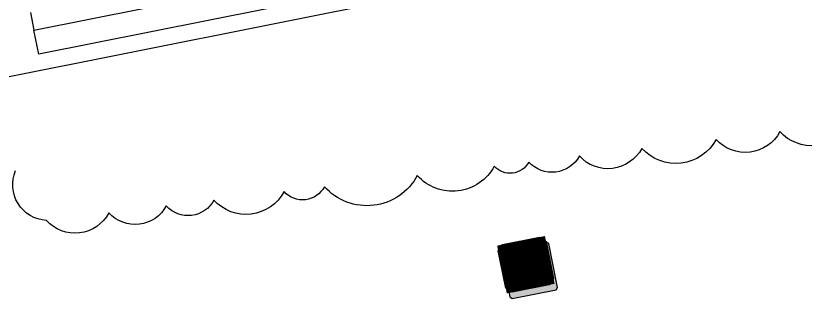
# Model space of a CAD drawing. Header units: inches. Extents: x 69200890 to 69205124, y 27678531 to 27681974.
# Drawn here: x 69204044.4 to 69204336, y 27680459 to 27680570.4 of the extents above; entities that cross this region are included whole.
import ezdxf

# ---------------------------------------------------------------- set-up
doc = ezdxf.new("R2010")
doc.units = ezdxf.units.IN
doc.header["$LTSCALE"] = 10
doc.header["$MEASUREMENT"] = 0
doc.layers.get('0').update_dxf_attribs({"linetype": 'CONTINUOUS'})
doc.layers.add('A-COLS', color=5, linetype='CONTINUOUS')
doc.layers.add('A-WALL', color=5, linetype='CONTINUOUS')
doc.layers.add('A-REV', color=1, linetype='CONTINUOUS', true_color=0xff0000)

# ---------------------------------------------------------------- blocks, each defined once
blk = doc.blocks.new('COL')
at = {"layer": 'A-COLS', "const_width": 18}
blk.add_lwpolyline([(0, 9), (0, -9)], dxfattribs=at)
at = {"layer": 'A-COLS'}
blk.add_lwpolyline([(9, 7), (9, -7), (7, -9), (-7, -9), (-9, -7), (-9, 7), (-7, 9), (7, 9)], close=True, dxfattribs=at)
blk = doc.blocks.new('Chamfered Column - 1_-6_ x 1_-6_ Concrete-1521666-LEVEL 1 FLOOR PLAN - OVERALL')
at = {"layer": 'A-COLS'}
blk.add_hatch(color=9, dxfattribs=at).paths.add_polyline_path([(-8.25, -9), (8.25, -9), (9, -8.25), (9, 8.25), (8.25, 9), (-8.25, 9), (-9, 8.25), (-9, -8.25)])
at = {"layer": 'A-COLS', "color": 253}
for p, q in [((-8.25, 9), (-9, 8.25)), ((8.25, 9), (-8.25, 9)), ((9, 8.25), (8.25, 9)), ((-9, 8.25), (-9, -8.25)), ((9, -8.25), (9, 8.25)), ((-9, -8.25), (-8.25, -9)), ((8.25, -9), (9, -8.25)), ((-8.25, -9), (8.25, -9))]:
    blk.add_line(p, q, dxfattribs=at)

msp = doc.modelspace()

# ---------------------------------------------------------------- linework, layer by layer
at = {"layer": 'A-REV'}
msp.add_lwpolyline([(69204352.01, 27680530.65, -0.520567), (69204326.65, 27680527.58, -0.520567), (69204303.06, 27680524.72, -0.520567), (69204275.64, 27680521.4, -0.520567), (69204252.56, 27680518.61, -0.520567), (69204233.93, 27680516.35, -0.520567), (69204221.12, 27680514.8, -0.520567), (69204192.71, 27680511.36, -0.520567), (69204158.39, 27680507.2, -0.520567), (69204143.49, 27680505.4, -0.520567), (69204117.57, 27680502.26, -0.520567), (69204099.96, 27680500.13, -0.520567), (69204078.79, 27680497.56, -0.520567), (69204055.69, 27680494.76, -0.520567), (69204044.34, 27680513.18, -0.520567)], format="xyb", dxfattribs=at)
at = {"layer": 'A-WALL'}
for p, q in [((69203948.14, 27680529.17), (69204473.7, 27680634.46)), ((69204165.13, 27680578.76), (69204052.86, 27680556.27)), ((69204052.86, 27680556.27), (69204051.09, 27680565.1))]:
    msp.add_line(p, q, dxfattribs=at)
at = {"layer": 'A-WALL', "lineweight": 25}
for p, q in [((69204051.09, 27680565.1), (69204142.15, 27680583.34)), ((69204049.79, 27680571.59), (69204051.09, 27680565.1))]:
    msp.add_line(p, q, dxfattribs=at)

# ---------------------------------------------------------------- block references
at = {"rotation": 11.36903025436198}
msp.add_blockref('COL', (69204232.81, 27680478.38), dxfattribs=at)
at = {"layer": 'A-COLS', "rotation": 11.32828302501397}
msp.add_blockref('Chamfered Column - 1_-6_ x 1_-6_ Concrete-1521666-LEVEL 1 FLOOR PLAN - OVERALL', (69204234.09, 27680476.31), dxfattribs=at)

doc.saveas('drawing.dxf')
